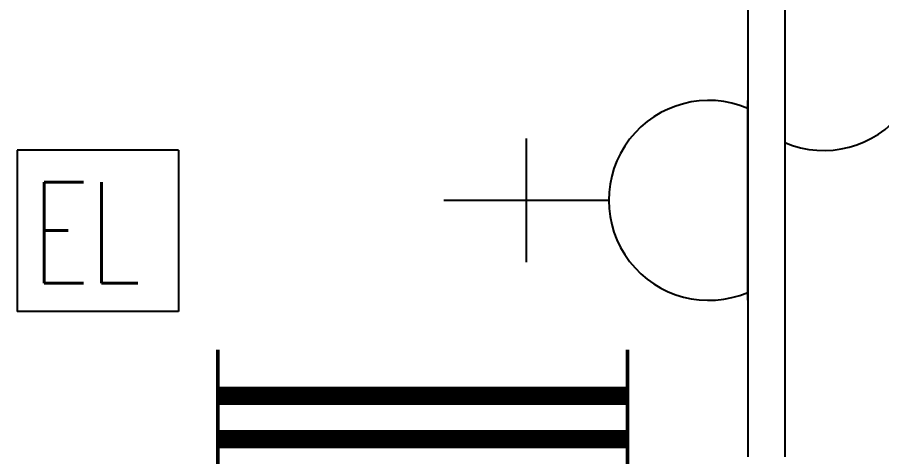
# Model space of a CAD drawing. Header units: inches. Extents: x 16928 to 514628, y -1471 to 241387.
# Drawn here: x 54984 to 57557, y 50310 to 51618 of the extents above; entities that cross this region are included whole.
import ezdxf

# ---------------------------------------------------------------- set-up
doc = ezdxf.new("R2010")
doc.units = ezdxf.units.IN
doc.header["$MEASUREMENT"] = 0
for name, color, linetype in [('dxt_text', 4, 'Continuous'), ('ELECT', 6, 'Continuous'), ('FITTING', 8, 'Continuous'), ('partition', 8, 'Continuous'), ('TB', 8, 'Continuous')]:
    doc.layers.add(name, color=color, linetype=linetype)
doc.styles.add('ROMANS', font='ROMANS', dxfattribs={"width": 0.7})

# ---------------------------------------------------------------- blocks, each defined once
blk = doc.blocks.new('1 X 8W EL')
at = {"layer": 'ELECT', "color": 6}
for p, q in [((-240, 240), (-240, -240)), ((240, 240), (-240, 240)), ((240, 240), (240, -240)), ((240, -240), (-240, -240))]:
    blk.add_line(p, q, dxfattribs=at)
at = {"layer": 'ELECT', "color": 6, "style": 'ROMANS', "width": 0.7}
blk.add_text('EL', height=300, dxfattribs=at).set_placement((-196.2, -155.6))
blk = doc.blocks.new('YBC 2X36')
at = {"layer": 'FITTING', "color": 3}
for points, const_width in [([(-610, 200.9), (-610, -74.3)], 10.9), ([(610, 200.9), (610, -84.2)], 10.9), ([(-610, 63.3), (610, 63.3)], 54.6), ([(-610, 72.1), (-610, -203.2)], 10.9), ([(610, 72.1), (610, -203.2)], 10.9), ([(-610, -65.5), (610, -65.5)], 54.6)]:
    blk.add_lwpolyline(points, dxfattribs=dict(at, const_width=const_width))
blk = doc.blocks.new('13A SSO 300mm')
at = {"layer": 'ELECT', "color": 6}
for p, q in [((0, 413.8), (0, 904.4)), ((-184, 659.1), (184, 659.1)), ((-297.4, 0), (297.4, 0))]:
    blk.add_line(p, q, dxfattribs=at)
blk.add_arc((0, 116.3), 297.4, 336.9763, 203.0237, dxfattribs=at)

msp = doc.modelspace()

# ---------------------------------------------------------------- linework, layer by layer
at = {"layer": 'partition'}
for p, q in [((57158.6, 51723), (57158.6, 50310.5)), ((57268.6, 51723), (57268.6, 50310.5))]:
    msp.add_line(p, q, dxfattribs=at)

# ---------------------------------------------------------------- block references
at = {"layer": 'dxt_text'}
for name, p in [('1 X 8W EL', (55224, 50982.5)), ('YBC 2X36', (56190.9, 50428.5))]:
    msp.add_blockref(name, p, dxfattribs=at)
at = {"layer": 'TB', "color": 6, "linetype": 'Continuous'}
for p, rotation in [((57268.6, 51519.1), 270), ((57158.6, 51073.2), 90)]:
    msp.add_blockref('13A SSO 300mm', p, dxfattribs=dict(at, rotation=rotation))

doc.saveas('drawing.dxf')
